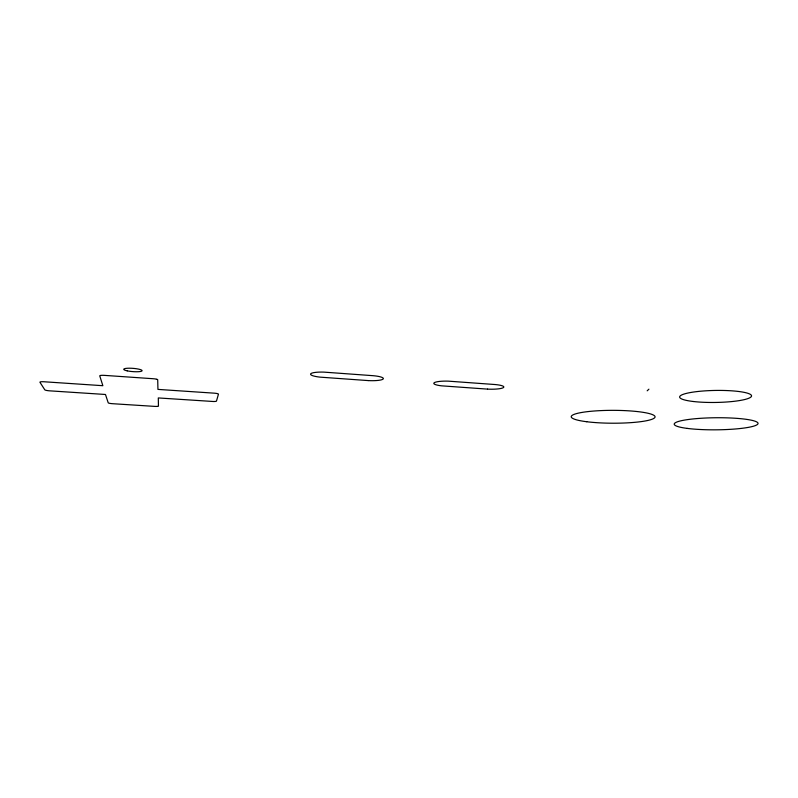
<?xml version="1.0" encoding="UTF-8"?>
<svg xmlns="http://www.w3.org/2000/svg" width="798" height="798" viewBox="0 0 798 798"><rect width="100%" height="100%" fill="white"/><g stroke="black" fill="none" stroke-linecap="round" stroke-linejoin="round"><path stroke-width="1.2" d="M647.178 390.821L648.914 389.175M155.929 379.07A4.848 0.828 4.2 0 0 153.076 378.721L104.398 375.369A4.948 0.828 4.6 0 0 99.73 375.818L102.862 385.703L43.87 381.753A4.818 0.748 4.9 0 0 39.93 382.252L44.808 389.823A4.618 0.698 4.7 0 0 49.526 390.83L105.476 394.481L108.229 402.84A4.279 0.628 4.1 0 0 112.658 403.708L154.503 406.372A4.199 0.618 3.8 0 0 158.453 406.202L158.303 397.943L213.355 401.504A4.319 0.678 3.5 0 0 216.477 401.065L218.453 394.182A4.489 0.728 3.5 0 0 214.482 393.185L157.944 389.394L157.705 379.609A4.848 0.828 4.2 0 0 156.398 379.17M368.207 380.586L319.988 377.135A14.254 2.673 2.7 0 1 310.691 373.823A14.254 2.673 2.7 0 1 323.848 372.117L373.225 375.698A13.835 2.584 2.2 0 1 383.13 379.04A13.835 2.584 2.2 0 1 368.207 380.586M487.538 389.115L441.563 385.833A13.875 2.554 1.4 0 1 434.242 382.721A13.875 2.554 1.4 0 1 448.296 381.145L495.319 384.556A13.536 2.464 1 0 1 503.259 387.688A13.536 2.464 1 0 1 487.538 389.115M586.749 421.733A41.905 6.434 0.1 0 0 654.5 417.903A41.905 6.434 0.1 0 0 598.071 410.751A41.905 6.434 0.1 0 0 586.749 421.733M693.442 401.514A35.94 6.005 -0.9 0 0 751.207 396.726A35.94 6.005 -0.9 0 0 702.26 391.07A35.94 6.005 -0.9 0 0 693.442 401.514M687.128 428.386A41.885 6.035 -0.5 0 0 756.863 424.855A41.885 6.035 -0.5 0 0 704.694 418.072A41.885 6.035 -0.5 0 0 687.128 428.386M127.221 370.851A9.257 1.636 4.4 0 0 142.034 370.9A9.257 1.636 4.4 0 0 129.406 368.207A9.257 1.636 4.4 0 0 127.221 370.851"/></g></svg>
